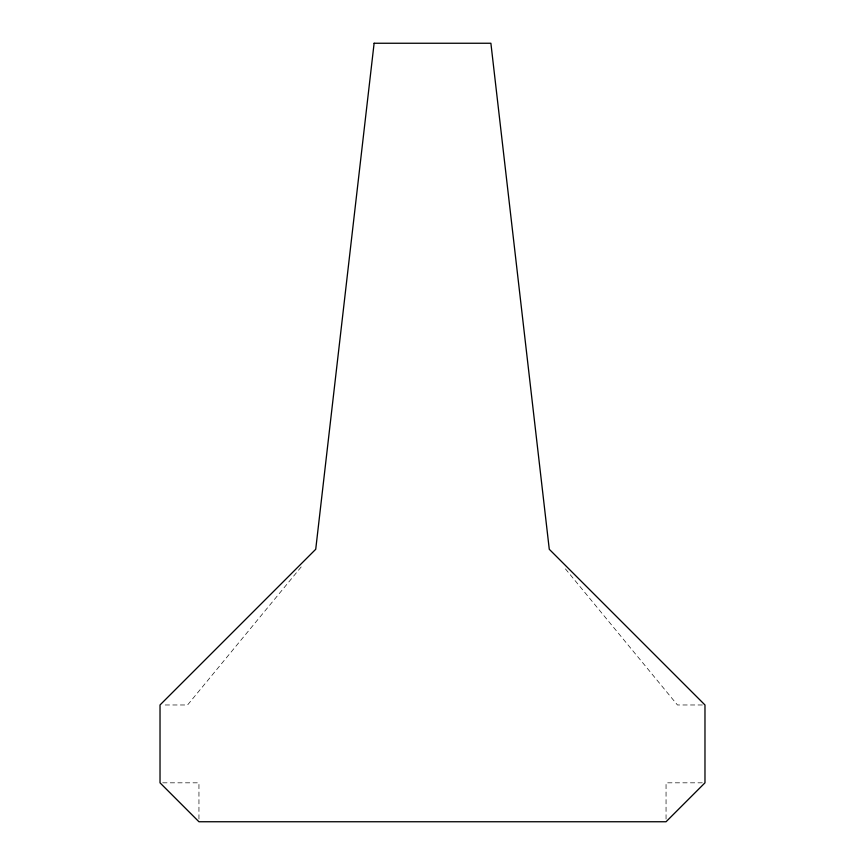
<?xml version="1.0" encoding="UTF-8"?>
<svg xmlns="http://www.w3.org/2000/svg" width="865" height="865" viewBox="0 0 865 865"><rect width="100%" height="100%" fill="white"/><g stroke="black" fill="none" stroke-linecap="round" stroke-linejoin="round"><path stroke-width="0.65" stroke-dasharray="4.33 3.24" d="M301.193 566.921L187.554 704.975L162.642 704.975M702.358 704.975L677.446 704.975L563.807 566.921M162.707 782.825L198.95 782.825L198.95 821.75M702.293 782.825L666.05 782.825L666.05 821.75"/><path stroke-width="1.3" d="M374.113 43.25L315.725 549.275L160.025 704.975L160.025 782.825L198.95 821.75L666.05 821.75L704.975 782.825L704.975 704.975L549.275 549.275L490.888 43.25L374.113 43.25"/></g></svg>
